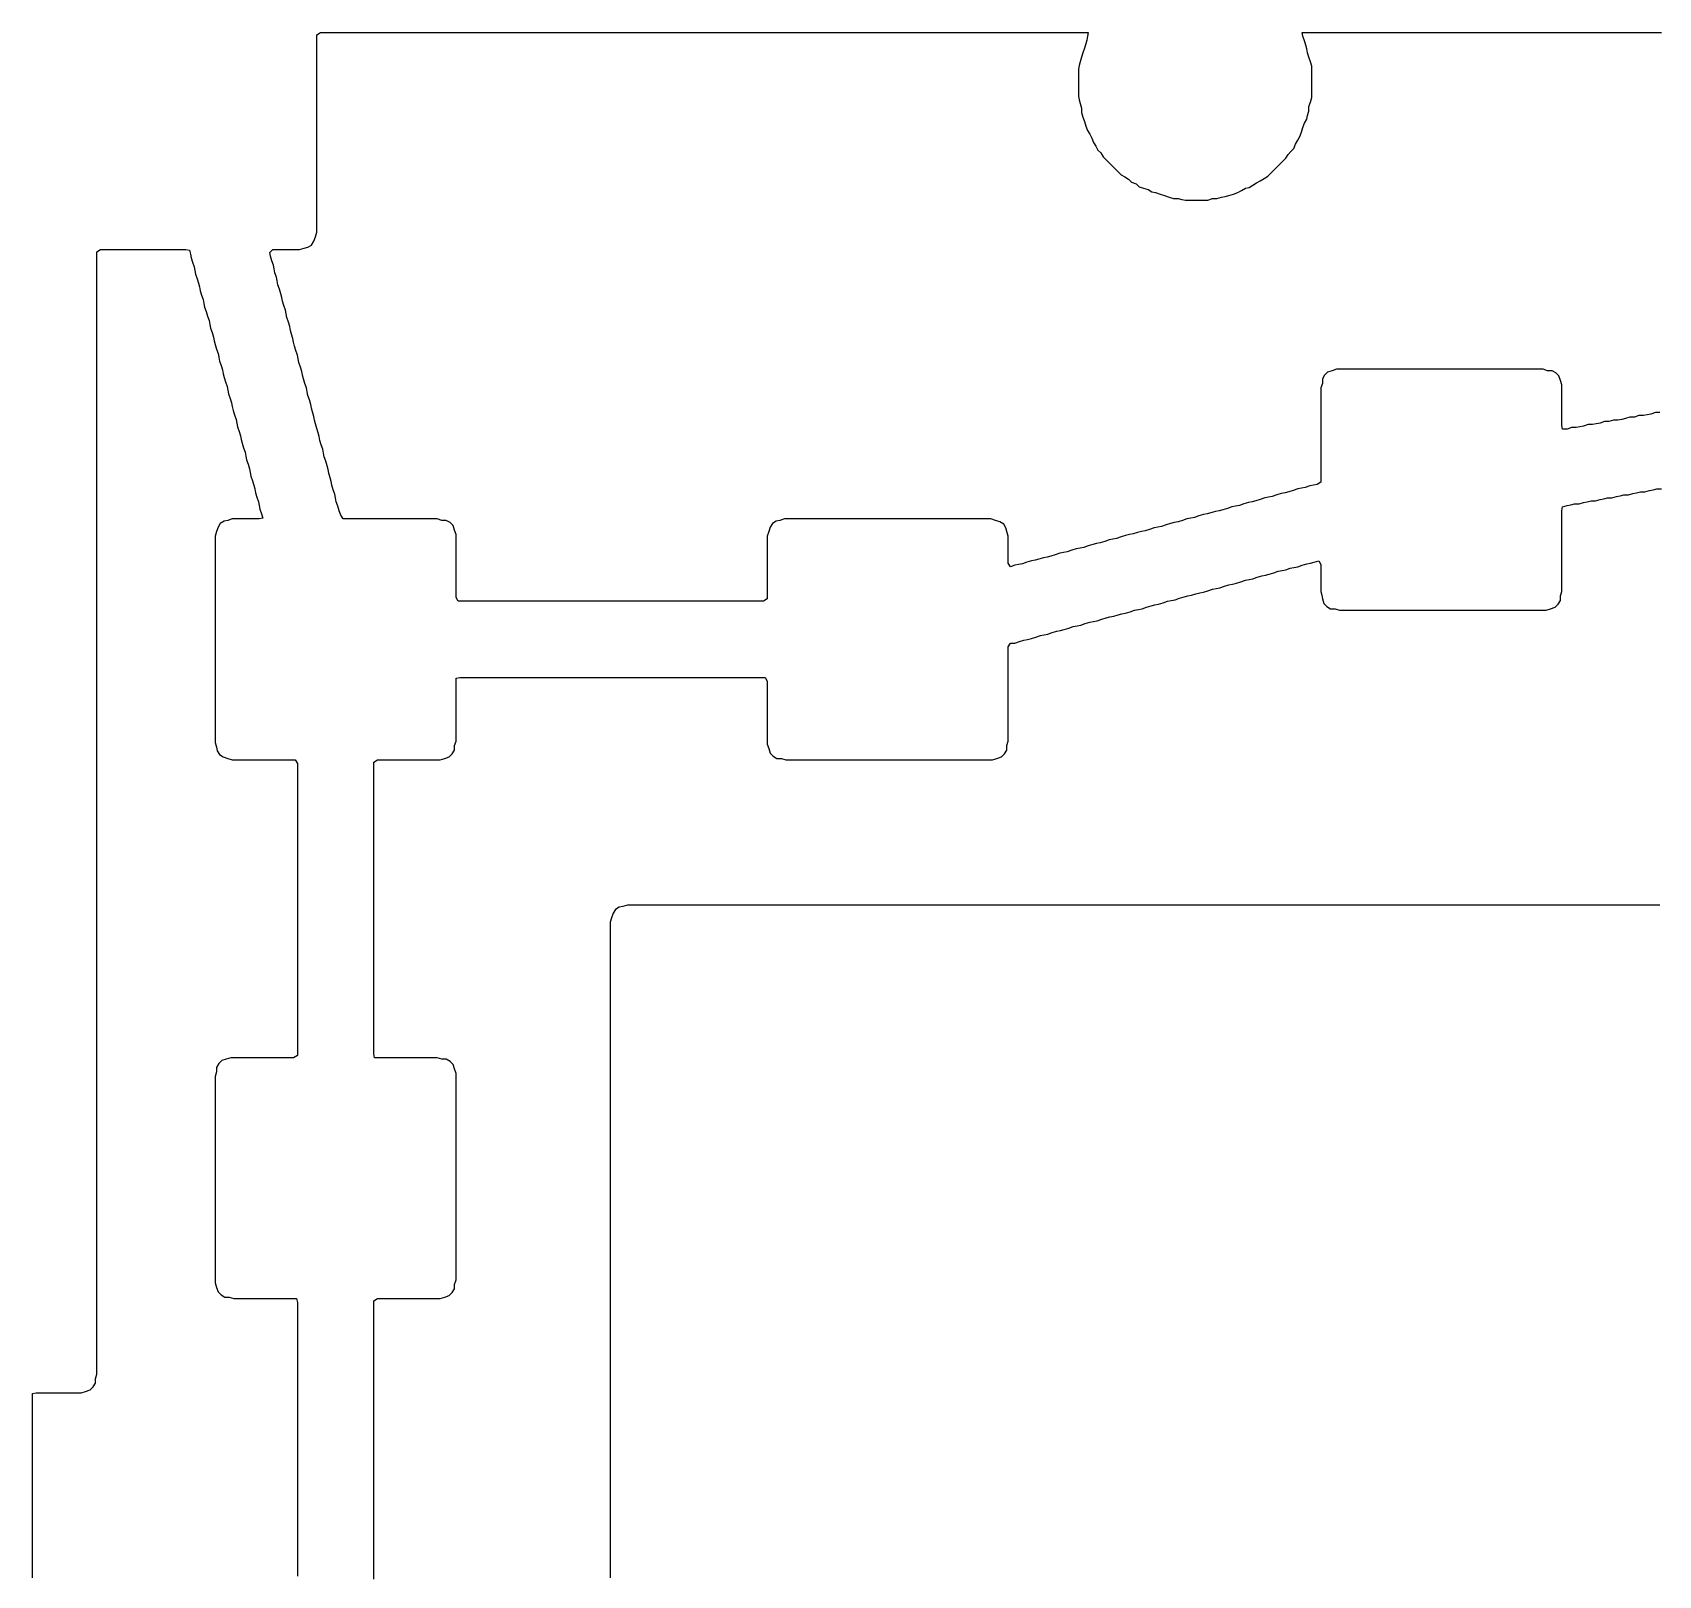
# Model space of a CAD drawing. Header units: metres. Extents: x 1 to 276, y -106 to -1.
# Drawn here: x 1.1 to 55.5, y -54.8 to -3.3 of the extents above; entities that cross this region are included whole.
import ezdxf

# ---------------------------------------------------------------- set-up
doc = ezdxf.new("R2010")
doc.units = ezdxf.units.M

msp = doc.modelspace()

# ---------------------------------------------------------------- linework, layer by layer
at = {"layer": 'PORON'}
for points in [[(55.5, -15.975), (55.35, -15.975), (55.2, -16.025), (55.075, -16.05), (54.95, -16.075), (54.8, -16.075), (54.65, -16.125), (54.5, -16.125), (54.35, -16.175), (54.225, -16.2), (54.1, -16.225), (53.95, -16.225), (53.8, -16.275), (53.65, -16.275), (53.5, -16.325), (53.375, -16.35), (53.25, -16.375), (53.1, -16.375), (52.95, -16.425), (52.825, -16.45), (52.7, -16.475), (52.55, -16.475), (52.4, -16.525), (52.25, -16.525), (52.225, -16.4), (52.225, -16.25), (52.225, -16.1), (52.225, -15.95), (52.225, -15.8), (52.225, -15.65), (52.225, -15.5), (52.225, -15.35), (52.225, -15.2), (52.225, -15.05), (52.175, -14.9), (52.125, -14.75), (52.025, -14.65), (51.9, -14.575), (51.75, -14.575), (51.6, -14.525), (51.45, -14.525), (51.3, -14.525), (51.15, -14.525), (51, -14.525), (50.85, -14.525), (50.7, -14.525), (50.55, -14.525), (50.4, -14.525), (50.25, -14.525), (50.1, -14.525), (49.95, -14.525), (49.8, -14.525), (49.65, -14.525), (49.5, -14.525), (49.35, -14.525), (49.2, -14.525), (49.05, -14.525), (48.9, -14.525), (48.75, -14.525), (48.6, -14.525), (48.45, -14.525), (48.3, -14.525), (48.15, -14.525), (48, -14.525), (47.85, -14.525), (47.7, -14.525), (47.55, -14.525), (47.4, -14.525), (47.25, -14.525), (47.1, -14.525), (46.95, -14.525), (46.8, -14.525), (46.65, -14.525), (46.5, -14.525), (46.35, -14.525), (46.2, -14.525), (46.05, -14.525), (45.9, -14.525), (45.75, -14.525), (45.6, -14.525), (45.45, -14.525), (45.3, -14.525), (45.15, -14.525), (45, -14.525), (44.85, -14.525), (44.7, -14.525), (44.55, -14.575), (44.4, -14.625), (44.3, -14.725), (44.225, -14.85), (44.225, -15), (44.175, -15.15), (44.175, -15.3), (44.175, -15.45), (44.175, -15.6), (44.175, -15.75), (44.175, -15.9), (44.175, -16.05), (44.175, -16.2), (44.175, -16.35), (44.175, -16.5), (44.175, -16.65), (44.175, -16.8), (44.175, -16.95), (44.175, -17.1), (44.175, -17.25), (44.175, -17.4), (44.175, -17.55), (44.175, -17.7), (44.175, -17.85), (44.175, -18), (44.175, -18.15), (44.175, -18.3), (44.05, -18.375), (43.925, -18.4), (43.8, -18.425), (43.65, -18.475), (43.525, -18.5), (43.4, -18.525), (43.25, -18.575), (43.1, -18.625), (42.975, -18.65), (42.85, -18.675), (42.7, -18.725), (42.55, -18.775), (42.425, -18.8), (42.3, -18.825), (42.15, -18.875), (42, -18.925), (41.875, -18.95), (41.75, -18.975), (41.6, -19.025), (41.45, -19.075), (41.325, -19.1), (41.2, -19.125), (41.05, -19.175), (40.9, -19.225), (40.775, -19.25), (40.65, -19.275), (40.5, -19.325), (40.375, -19.35), (40.25, -19.375), (40.1, -19.425), (39.95, -19.475), (39.825, -19.5), (39.7, -19.525), (39.55, -19.575), (39.4, -19.625), (39.275, -19.65), (39.15, -19.675), (39, -19.725), (38.85, -19.775), (38.725, -19.8), (38.6, -19.825), (38.45, -19.875), (38.3, -19.925), (38.175, -19.95), (38.05, -19.975), (37.9, -20.025), (37.775, -20.05), (37.65, -20.075), (37.5, -20.125), (37.35, -20.175), (37.225, -20.2), (37.1, -20.225), (36.95, -20.275), (36.8, -20.325), (36.675, -20.35), (36.55, -20.375), (36.4, -20.425), (36.25, -20.475), (36.125, -20.5), (36, -20.525), (35.85, -20.575), (35.7, -20.625), (35.575, -20.65), (35.45, -20.675), (35.3, -20.725), (35.15, -20.775), (35.025, -20.8), (34.9, -20.825), (34.75, -20.875), (34.625, -20.9), (34.5, -20.925), (34.35, -20.975), (34.2, -21.025), (34.075, -21.05), (33.95, -21.075), (33.8, -21.125), (33.725, -21), (33.725, -20.85), (33.725, -20.7), (33.725, -20.55), (33.725, -20.4), (33.725, -20.25), (33.725, -20.1), (33.675, -19.95), (33.65, -19.825), (33.575, -19.7), (33.45, -19.625), (33.3, -19.575), (33.15, -19.525), (33, -19.525), (32.85, -19.525), (32.7, -19.525), (32.55, -19.525), (32.4, -19.525), (32.25, -19.525), (32.1, -19.525), (31.95, -19.525), (31.8, -19.525), (31.65, -19.525), (31.5, -19.525), (31.35, -19.525), (31.2, -19.525), (31.05, -19.525), (30.9, -19.525), (30.75, -19.525), (30.6, -19.525), (30.45, -19.525), (30.3, -19.525), (30.15, -19.525), (30, -19.525), (29.85, -19.525), (29.7, -19.525), (29.55, -19.525), (29.4, -19.525), (29.25, -19.525), (29.1, -19.525), (28.95, -19.525), (28.8, -19.525), (28.65, -19.525), (28.5, -19.525), (28.35, -19.525), (28.2, -19.525), (28.05, -19.525), (27.9, -19.525), (27.75, -19.525), (27.6, -19.525), (27.45, -19.525), (27.3, -19.525), (27.15, -19.525), (27, -19.525), (26.85, -19.525), (26.7, -19.525), (26.55, -19.525), (26.4, -19.525), (26.25, -19.525), (26.1, -19.575), (25.975, -19.6), (25.85, -19.675), (25.775, -19.8), (25.725, -19.95), (25.675, -20.1), (25.675, -20.25), (25.675, -20.4), (25.675, -20.55), (25.675, -20.7), (25.675, -20.85), (25.675, -21), (25.675, -21.15), (25.675, -21.3), (25.675, -21.45), (25.675, -21.6), (25.675, -21.75), (25.675, -21.9), (25.675, -22.05), (25.675, -22.2), (25.55, -22.275), (25.4, -22.275), (25.25, -22.275), (25.1, -22.275), (24.95, -22.275), (24.8, -22.275), (24.65, -22.275), (24.5, -22.275), (24.35, -22.275), (24.2, -22.275), (24.05, -22.275), (23.9, -22.275), (23.75, -22.275), (23.6, -22.275), (23.45, -22.275), (23.3, -22.275), (23.15, -22.275), (23, -22.275), (22.85, -22.275), (22.7, -22.275), (22.55, -22.275), (22.4, -22.275), (22.25, -22.275), (22.1, -22.275), (21.95, -22.275), (21.8, -22.275), (21.65, -22.275), (21.5, -22.275), (21.35, -22.275), (21.2, -22.275), (21.05, -22.275), (20.9, -22.275), (20.75, -22.275), (20.6, -22.275), (20.45, -22.275), (20.3, -22.275), (20.15, -22.275), (20, -22.275), (19.85, -22.275), (19.7, -22.275), (19.55, -22.275), (19.4, -22.275), (19.25, -22.275), (19.1, -22.275), (18.95, -22.275), (18.8, -22.275), (18.65, -22.275), (18.5, -22.275), (18.35, -22.275), (18.2, -22.275), (18.05, -22.275), (17.9, -22.275), (17.75, -22.275), (17.6, -22.275), (17.45, -22.275), (17.3, -22.275), (17.15, -22.275), (17, -22.275), (16.85, -22.275), (16.7, -22.275), (16.55, -22.275), (16.4, -22.275), (16.25, -22.275), (16.1, -22.275), (15.95, -22.275), (15.8, -22.275), (15.65, -22.275), (15.5, -22.275), (15.35, -22.275), (15.275, -22.15), (15.275, -22), (15.275, -21.85), (15.275, -21.7), (15.275, -21.55), (15.275, -21.4), (15.275, -21.25), (15.275, -21.1), (15.275, -20.95), (15.275, -20.8), (15.275, -20.65), (15.275, -20.5), (15.275, -20.35), (15.275, -20.2), (15.275, -20.05), (15.225, -19.9), (15.175, -19.75), (15.075, -19.65), (14.95, -19.575), (14.8, -19.575), (14.65, -19.525), (14.5, -19.525), (14.35, -19.525), (14.2, -19.525), (14.05, -19.525), (13.9, -19.525), (13.75, -19.525), (13.6, -19.525), (13.45, -19.525), (13.3, -19.525), (13.15, -19.525), (13, -19.525), (12.85, -19.525), (12.7, -19.525), (12.55, -19.525), (12.4, -19.525), (12.25, -19.525), (12.1, -19.525), (11.95, -19.525), (11.8, -19.525), (11.65, -19.525), (11.5, -19.525), (11.425, -19.4), (11.375, -19.25), (11.325, -19.1), (11.275, -18.95), (11.25, -18.825), (11.225, -18.7), (11.175, -18.55), (11.125, -18.4), (11.1, -18.275), (11.075, -18.15), (11.025, -18), (11, -17.875), (10.975, -17.75), (10.925, -17.6), (10.875, -17.45), (10.85, -17.325), (10.825, -17.2), (10.775, -17.05), (10.725, -16.9), (10.7, -16.775), (10.675, -16.65), (10.625, -16.5), (10.575, -16.35), (10.55, -16.225), (10.525, -16.1), (10.475, -15.95), (10.45, -15.825), (10.425, -15.7), (10.375, -15.55), (10.325, -15.4), (10.3, -15.275), (10.275, -15.15), (10.225, -15), (10.175, -14.85), (10.15, -14.725), (10.125, -14.6), (10.075, -14.45), (10.025, -14.3), (10, -14.175), (9.975, -14.05), (9.925, -13.9), (9.875, -13.75), (9.85, -13.625), (9.825, -13.5), (9.775, -13.35), (9.75, -13.225), (9.725, -13.1), (9.675, -12.95), (9.625, -12.8), (9.6, -12.675), (9.575, -12.55), (9.525, -12.4), (9.475, -12.25), (9.45, -12.125), (9.425, -12), (9.375, -11.85), (9.325, -11.7), (9.3, -11.575), (9.275, -11.45), (9.225, -11.3), (9.2, -11.175), (9.175, -11.05), (9.125, -10.9), (9.075, -10.75), (9.05, -10.625), (9.15, -10.525), (9.3, -10.525), (9.45, -10.525), (9.6, -10.525), (9.75, -10.525), (9.9, -10.525), (10.05, -10.525), (10.2, -10.475), (10.325, -10.45), (10.45, -10.375), (10.525, -10.25), (10.575, -10.1), (10.625, -9.95), (10.625, -9.8), (10.625, -9.65), (10.625, -9.5), (10.625, -9.35), (10.625, -9.2), (10.625, -9.05), (10.625, -8.9), (10.625, -8.75), (10.625, -8.6), (10.625, -8.45), (10.625, -8.3), (10.625, -8.15), (10.625, -8), (10.625, -7.85), (10.625, -7.7), (10.625, -7.55), (10.625, -7.4), (10.625, -7.25), (10.625, -7.1), (10.625, -6.95), (10.625, -6.8), (10.625, -6.65), (10.625, -6.5), (10.625, -6.35), (10.625, -6.2), (10.625, -6.05), (10.625, -5.9), (10.625, -5.75), (10.625, -5.6), (10.625, -5.45), (10.625, -5.3), (10.625, -5.15), (10.625, -5), (10.625, -4.85), (10.625, -4.7), (10.625, -4.55), (10.625, -4.4), (10.625, -4.25), (10.625, -4.1), (10.625, -3.95), (10.625, -3.8), (10.625, -3.65), (10.625, -3.5), (10.625, -3.35), (10.75, -3.275), (10.9, -3.275), (11.05, -3.275), (11.2, -3.275), (11.35, -3.275), (11.5, -3.275), (11.65, -3.275), (11.8, -3.275), (11.95, -3.275), (12.1, -3.275), (12.25, -3.275), (12.4, -3.275), (12.55, -3.275), (12.7, -3.275), (12.85, -3.275), (13, -3.275), (13.15, -3.275), (13.3, -3.275), (13.45, -3.275), (13.6, -3.275), (13.75, -3.275), (13.9, -3.275), (14.05, -3.275), (14.2, -3.275), (14.35, -3.275), (14.5, -3.275), (14.65, -3.275), (14.8, -3.275), (14.95, -3.275), (15.1, -3.275), (15.25, -3.275), (15.4, -3.275), (15.55, -3.275), (15.7, -3.275), (15.85, -3.275), (16, -3.275), (16.15, -3.275), (16.3, -3.275), (16.45, -3.275), (16.6, -3.275), (16.75, -3.275), (16.9, -3.275), (17.05, -3.275), (17.2, -3.275), (17.35, -3.275), (17.5, -3.275), (17.65, -3.275), (17.8, -3.275), (17.95, -3.275), (18.1, -3.275), (18.25, -3.275), (18.4, -3.275), (18.55, -3.275), (18.7, -3.275), (18.85, -3.275), (19, -3.275), (19.15, -3.275), (19.3, -3.275), (19.45, -3.275), (19.6, -3.275), (19.75, -3.275), (19.9, -3.275), (20.05, -3.275), (20.2, -3.275), (20.35, -3.275), (20.5, -3.275), (20.65, -3.275), (20.8, -3.275), (20.95, -3.275), (21.1, -3.275), (21.25, -3.275), (21.4, -3.275), (21.55, -3.275), (21.7, -3.275), (21.85, -3.275), (22, -3.275), (22.15, -3.275), (22.3, -3.275), (22.45, -3.275), (22.6, -3.275), (22.75, -3.275), (22.9, -3.275), (23.05, -3.275), (23.2, -3.275), (23.35, -3.275), (23.5, -3.275), (23.65, -3.275), (23.8, -3.275), (23.95, -3.275), (24.1, -3.275), (24.25, -3.275), (24.4, -3.275), (24.55, -3.275), (24.7, -3.275), (24.85, -3.275), (25, -3.275), (25.15, -3.275), (25.3, -3.275), (25.45, -3.275), (25.6, -3.275), (25.75, -3.275), (25.9, -3.275), (26.05, -3.275), (26.2, -3.275), (26.35, -3.275), (26.5, -3.275), (26.65, -3.275), (26.8, -3.275), (26.95, -3.275), (27.1, -3.275), (27.25, -3.275), (27.4, -3.275), (27.55, -3.275), (27.7, -3.275), (27.85, -3.275), (28, -3.275), (28.15, -3.275), (28.3, -3.275), (28.45, -3.275), (28.6, -3.275), (28.75, -3.275), (28.9, -3.275), (29.05, -3.275), (29.2, -3.275), (29.35, -3.275), (29.5, -3.275), (29.65, -3.275), (29.8, -3.275), (29.95, -3.275), (30.1, -3.275), (30.25, -3.275), (30.4, -3.275), (30.55, -3.275), (30.7, -3.275), (30.85, -3.275), (31, -3.275), (31.15, -3.275), (31.3, -3.275), (31.45, -3.275), (31.6, -3.275), (31.75, -3.275), (31.9, -3.275), (32.05, -3.275), (32.2, -3.275), (32.35, -3.275), (32.5, -3.275), (32.65, -3.275), (32.8, -3.275), (32.95, -3.275), (33.1, -3.275), (33.25, -3.275), (33.4, -3.275), (33.55, -3.275), (33.7, -3.275), (33.85, -3.275), (34, -3.275), (34.15, -3.275), (34.3, -3.275), (34.45, -3.275), (34.6, -3.275), (34.75, -3.275), (34.9, -3.275), (35.05, -3.275), (35.2, -3.275), (35.35, -3.275), (35.5, -3.275), (35.65, -3.275), (35.8, -3.275), (35.95, -3.275), (36.1, -3.275), (36.25, -3.275), (36.4, -3.275), (36.375, -3.4), (36.35, -3.525), (36.325, -3.65), (36.275, -3.8), (36.225, -3.95), (36.175, -4.1), (36.125, -4.25), (36.1, -4.375), (36.075, -4.5), (36.075, -4.65), (36.075, -4.8), (36.075, -4.95), (36.075, -5.1), (36.075, -5.25), (36.075, -5.4), (36.1, -5.525), (36.125, -5.65), (36.175, -5.8), (36.175, -5.95), (36.225, -6.1), (36.275, -6.25), (36.325, -6.4), (36.375, -6.55), (36.45, -6.675), (36.525, -6.8), (36.575, -6.95), (36.65, -7.075), (36.725, -7.2), (36.825, -7.3), (36.9, -7.425), (37, -7.525), (37.1, -7.625), (37.2, -7.725), (37.3, -7.825), (37.4, -7.925), (37.5, -8.025), (37.625, -8.1), (37.75, -8.175), (37.85, -8.275), (38, -8.325), (38.1, -8.425), (38.25, -8.475), (38.4, -8.525), (38.525, -8.6), (38.65, -8.625), (38.8, -8.675), (38.95, -8.725), (39.1, -8.775), (39.25, -8.825), (39.4, -8.825), (39.525, -8.85), (39.65, -8.875), (39.8, -8.875), (39.95, -8.875), (40.1, -8.875), (40.25, -8.875), (40.4, -8.875), (40.55, -8.825), (40.7, -8.825), (40.85, -8.775), (40.975, -8.75), (41.1, -8.725), (41.25, -8.675), (41.4, -8.625), (41.525, -8.55), (41.65, -8.475), (41.775, -8.45), (41.9, -8.375), (42.025, -8.3), (42.15, -8.225), (42.275, -8.15), (42.4, -8.075), (42.5, -7.975), (42.6, -7.875), (42.7, -7.775), (42.8, -7.675), (42.9, -7.575), (43, -7.475), (43.075, -7.35), (43.175, -7.25), (43.275, -7.15), (43.325, -7), (43.4, -6.875), (43.475, -6.75), (43.525, -6.6), (43.575, -6.45), (43.625, -6.3), (43.7, -6.175), (43.725, -6.05), (43.775, -5.9), (43.775, -5.75), (43.825, -5.6), (43.875, -5.45), (43.875, -5.3), (43.875, -5.15), (43.875, -5), (43.875, -4.85), (43.875, -4.7), (43.875, -4.55), (43.875, -4.4), (43.825, -4.25), (43.775, -4.1), (43.725, -3.95), (43.7, -3.825), (43.675, -3.7), (43.625, -3.55), (43.575, -3.4), (43.55, -3.275), (43.7, -3.275), (43.85, -3.275), (44, -3.275), (44.15, -3.275), (44.3, -3.275), (44.45, -3.275), (44.6, -3.275), (44.75, -3.275), (44.9, -3.275), (45.05, -3.275), (45.2, -3.275), (45.35, -3.275), (45.5, -3.275), (45.65, -3.275), (45.8, -3.275), (45.95, -3.275), (46.1, -3.275), (46.25, -3.275), (46.4, -3.275), (46.55, -3.275), (46.7, -3.275), (46.85, -3.275), (47, -3.275), (47.15, -3.275), (47.3, -3.275), (47.45, -3.275), (47.6, -3.275), (47.75, -3.275), (47.9, -3.275), (48.05, -3.275), (48.2, -3.275), (48.35, -3.275), (48.5, -3.275), (48.65, -3.275), (48.8, -3.275), (48.95, -3.275), (49.1, -3.275), (49.25, -3.275), (49.4, -3.275), (49.55, -3.275), (49.7, -3.275), (49.85, -3.275), (50, -3.275), (50.15, -3.275), (50.3, -3.275), (50.45, -3.275), (50.6, -3.275), (50.75, -3.275), (50.9, -3.275), (51.05, -3.275), (51.2, -3.275), (51.35, -3.275), (51.5, -3.275), (51.65, -3.275), (51.8, -3.275), (51.95, -3.275), (52.1, -3.275), (52.25, -3.275), (52.4, -3.275), (52.55, -3.275), (52.7, -3.275), (52.85, -3.275), (53, -3.275), (53.15, -3.275), (53.3, -3.275), (53.45, -3.275), (53.6, -3.275), (53.75, -3.275), (53.9, -3.275), (54.05, -3.275), (54.2, -3.275), (54.35, -3.275), (54.5, -3.275), (54.65, -3.275), (54.8, -3.275), (54.95, -3.275), (55.1, -3.275), (55.25, -3.275), (55.4, -3.275), (55.55, -3.275)], [(1.125, -54.9), (1.125, -54.75), (1.125, -54.6), (1.125, -54.45), (1.125, -54.3), (1.125, -54.15), (1.125, -54), (1.125, -53.85), (1.125, -53.7), (1.125, -53.55), (1.125, -53.4), (1.125, -53.25), (1.125, -53.1), (1.125, -52.95), (1.125, -52.8), (1.125, -52.65), (1.125, -52.5), (1.125, -52.35), (1.125, -52.2), (1.125, -52.05), (1.125, -51.9), (1.125, -51.75), (1.125, -51.6), (1.125, -51.45), (1.125, -51.3), (1.125, -51.15), (1.125, -51), (1.125, -50.85), (1.125, -50.7), (1.125, -50.55), (1.125, -50.4), (1.125, -50.25), (1.125, -50.1), (1.125, -49.95), (1.125, -49.8), (1.125, -49.65), (1.125, -49.5), (1.125, -49.35), (1.125, -49.2), (1.125, -49.05), (1.125, -48.9), (1.125, -48.75), (1.25, -48.725), (1.4, -48.725), (1.55, -48.725), (1.7, -48.725), (1.85, -48.725), (2, -48.725), (2.15, -48.725), (2.3, -48.725), (2.45, -48.725), (2.6, -48.725), (2.75, -48.725), (2.9, -48.675), (3.05, -48.625), (3.15, -48.525), (3.225, -48.4), (3.225, -48.25), (3.275, -48.1), (3.275, -47.95), (3.275, -47.8), (3.275, -47.65), (3.275, -47.5), (3.275, -47.35), (3.275, -47.2), (3.275, -47.05), (3.275, -46.9), (3.275, -46.75), (3.275, -46.6), (3.275, -46.45), (3.275, -46.3), (3.275, -46.15), (3.275, -46), (3.275, -45.85), (3.275, -45.7), (3.275, -45.55), (3.275, -45.4), (3.275, -45.25), (3.275, -45.1), (3.275, -44.95), (3.275, -44.8), (3.275, -44.65), (3.275, -44.5), (3.275, -44.35), (3.275, -44.2), (3.275, -44.05), (3.275, -43.9), (3.275, -43.75), (3.275, -43.6), (3.275, -43.45), (3.275, -43.3), (3.275, -43.15), (3.275, -43), (3.275, -42.85), (3.275, -42.7), (3.275, -42.55), (3.275, -42.4), (3.275, -42.25), (3.275, -42.1), (3.275, -41.95), (3.275, -41.8), (3.275, -41.65), (3.275, -41.5), (3.275, -41.35), (3.275, -41.2), (3.275, -41.05), (3.275, -40.9), (3.275, -40.75), (3.275, -40.6), (3.275, -40.45), (3.275, -40.3), (3.275, -40.15), (3.275, -40), (3.275, -39.85), (3.275, -39.7), (3.275, -39.55), (3.275, -39.4), (3.275, -39.25), (3.275, -39.1), (3.275, -38.95), (3.275, -38.8), (3.275, -38.65), (3.275, -38.5), (3.275, -38.35), (3.275, -38.2), (3.275, -38.05), (3.275, -37.9), (3.275, -37.75), (3.275, -37.6), (3.275, -37.45), (3.275, -37.3), (3.275, -37.15), (3.275, -37), (3.275, -36.85), (3.275, -36.7), (3.275, -36.55), (3.275, -36.4), (3.275, -36.25), (3.275, -36.1), (3.275, -35.95), (3.275, -35.8), (3.275, -35.65), (3.275, -35.5), (3.275, -35.35), (3.275, -35.2), (3.275, -35.05), (3.275, -34.9), (3.275, -34.75), (3.275, -34.6), (3.275, -34.45), (3.275, -34.3), (3.275, -34.15), (3.275, -34), (3.275, -33.85), (3.275, -33.7), (3.275, -33.55), (3.275, -33.4), (3.275, -33.25), (3.275, -33.1), (3.275, -32.95), (3.275, -32.8), (3.275, -32.65), (3.275, -32.5), (3.275, -32.35), (3.275, -32.2), (3.275, -32.05), (3.275, -31.9), (3.275, -31.75), (3.275, -31.6), (3.275, -31.45), (3.275, -31.3), (3.275, -31.15), (3.275, -31), (3.275, -30.85), (3.275, -30.7), (3.275, -30.55), (3.275, -30.4), (3.275, -30.25), (3.275, -30.1), (3.275, -29.95), (3.275, -29.8), (3.275, -29.65), (3.275, -29.5), (3.275, -29.35), (3.275, -29.2), (3.275, -29.05), (3.275, -28.9), (3.275, -28.75), (3.275, -28.6), (3.275, -28.45), (3.275, -28.3), (3.275, -28.15), (3.275, -28), (3.275, -27.85), (3.275, -27.7), (3.275, -27.55), (3.275, -27.4), (3.275, -27.25), (3.275, -27.1), (3.275, -26.95), (3.275, -26.8), (3.275, -26.65), (3.275, -26.5), (3.275, -26.35), (3.275, -26.2), (3.275, -26.05), (3.275, -25.9), (3.275, -25.75), (3.275, -25.6), (3.275, -25.45), (3.275, -25.3), (3.275, -25.15), (3.275, -25), (3.275, -24.85), (3.275, -24.7), (3.275, -24.55), (3.275, -24.4), (3.275, -24.25), (3.275, -24.1), (3.275, -23.95), (3.275, -23.8), (3.275, -23.65), (3.275, -23.5), (3.275, -23.35), (3.275, -23.2), (3.275, -23.05), (3.275, -22.9), (3.275, -22.75), (3.275, -22.6), (3.275, -22.45), (3.275, -22.3), (3.275, -22.15), (3.275, -22), (3.275, -21.85), (3.275, -21.7), (3.275, -21.55), (3.275, -21.4), (3.275, -21.25), (3.275, -21.1), (3.275, -20.95), (3.275, -20.8), (3.275, -20.65), (3.275, -20.5), (3.275, -20.35), (3.275, -20.2), (3.275, -20.05), (3.275, -19.9), (3.275, -19.75), (3.275, -19.6), (3.275, -19.45), (3.275, -19.3), (3.275, -19.15), (3.275, -19), (3.275, -18.85), (3.275, -18.7), (3.275, -18.55), (3.275, -18.4), (3.275, -18.25), (3.275, -18.1), (3.275, -17.95), (3.275, -17.8), (3.275, -17.65), (3.275, -17.5), (3.275, -17.35), (3.275, -17.2), (3.275, -17.05), (3.275, -16.9), (3.275, -16.75), (3.275, -16.6), (3.275, -16.45), (3.275, -16.3), (3.275, -16.15), (3.275, -16), (3.275, -15.85), (3.275, -15.7), (3.275, -15.55), (3.275, -15.4), (3.275, -15.25), (3.275, -15.1), (3.275, -14.95), (3.275, -14.8), (3.275, -14.65), (3.275, -14.5), (3.275, -14.35), (3.275, -14.2), (3.275, -14.05), (3.275, -13.9), (3.275, -13.75), (3.275, -13.6), (3.275, -13.45), (3.275, -13.3), (3.275, -13.15), (3.275, -13), (3.275, -12.85), (3.275, -12.7), (3.275, -12.55), (3.275, -12.4), (3.275, -12.25), (3.275, -12.1), (3.275, -11.95), (3.275, -11.8), (3.275, -11.65), (3.275, -11.5), (3.275, -11.35), (3.275, -11.2), (3.275, -11.05), (3.275, -10.9), (3.275, -10.75), (3.275, -10.6), (3.4, -10.525), (3.55, -10.525), (3.7, -10.525), (3.85, -10.525), (4, -10.525), (4.15, -10.525), (4.3, -10.525), (4.45, -10.525), (4.6, -10.525), (4.75, -10.525), (4.9, -10.525), (5.05, -10.525), (5.2, -10.525), (5.35, -10.525), (5.5, -10.525), (5.65, -10.525), (5.8, -10.525), (5.95, -10.525), (6.1, -10.525), (6.25, -10.525), (6.375, -10.55), (6.4, -10.675), (6.425, -10.8), (6.475, -10.95), (6.525, -11.1), (6.55, -11.225), (6.575, -11.35), (6.625, -11.5), (6.675, -11.65), (6.7, -11.775), (6.725, -11.9), (6.775, -12.05), (6.825, -12.2), (6.85, -12.325), (6.875, -12.45), (6.925, -12.6), (6.975, -12.75), (7.025, -12.9), (7.05, -13.025), (7.075, -13.15), (7.125, -13.3), (7.175, -13.45), (7.2, -13.575), (7.225, -13.7), (7.275, -13.85), (7.325, -14), (7.35, -14.125), (7.375, -14.25), (7.425, -14.4), (7.475, -14.55), (7.5, -14.675), (7.525, -14.8), (7.575, -14.95), (7.625, -15.1), (7.65, -15.225), (7.675, -15.35), (7.725, -15.5), (7.775, -15.65), (7.8, -15.775), (7.825, -15.9), (7.875, -16.05), (7.925, -16.2), (7.95, -16.325), (7.975, -16.45), (8.025, -16.6), (8.075, -16.75), (8.1, -16.875), (8.125, -17), (8.175, -17.15), (8.225, -17.3), (8.25, -17.425), (8.275, -17.55), (8.325, -17.7), (8.375, -17.85), (8.4, -17.975), (8.425, -18.1), (8.475, -18.25), (8.525, -18.4), (8.55, -18.525), (8.575, -18.65), (8.625, -18.8), (8.675, -18.95), (8.7, -19.075), (8.725, -19.2), (8.775, -19.35), (8.825, -19.5), (8.7, -19.525), (8.55, -19.525), (8.4, -19.525), (8.25, -19.525), (8.1, -19.525), (7.95, -19.525), (7.8, -19.525), (7.65, -19.575), (7.525, -19.6), (7.4, -19.675), (7.325, -19.8), (7.275, -19.95), (7.225, -20.1), (7.225, -20.25), (7.225, -20.4), (7.225, -20.55), (7.225, -20.7), (7.225, -20.85), (7.225, -21), (7.225, -21.15), (7.225, -21.3), (7.225, -21.45), (7.225, -21.6), (7.225, -21.75), (7.225, -21.9), (7.225, -22.05), (7.225, -22.2), (7.225, -22.35), (7.225, -22.5), (7.225, -22.65), (7.225, -22.8), (7.225, -22.95), (7.225, -23.1), (7.225, -23.25), (7.225, -23.4), (7.225, -23.55), (7.225, -23.7), (7.225, -23.85), (7.225, -24), (7.225, -24.15), (7.225, -24.3), (7.225, -24.45), (7.225, -24.6), (7.225, -24.75), (7.225, -24.9), (7.225, -25.05), (7.225, -25.2), (7.225, -25.35), (7.225, -25.5), (7.225, -25.65), (7.225, -25.8), (7.225, -25.95), (7.225, -26.1), (7.225, -26.25), (7.225, -26.4), (7.225, -26.55), (7.225, -26.7), (7.225, -26.85), (7.225, -27), (7.275, -27.15), (7.3, -27.275), (7.375, -27.4), (7.5, -27.475), (7.65, -27.525), (7.8, -27.575), (7.95, -27.575), (8.1, -27.575), (8.25, -27.575), (8.4, -27.575), (8.55, -27.575), (8.7, -27.575), (8.85, -27.575), (9, -27.575), (9.15, -27.575), (9.3, -27.575), (9.45, -27.575), (9.6, -27.575), (9.75, -27.575), (9.9, -27.575), (9.975, -27.7), (9.975, -27.85), (9.975, -28), (9.975, -28.15), (9.975, -28.3), (9.975, -28.45), (9.975, -28.6), (9.975, -28.75), (9.975, -28.9), (9.975, -29.05), (9.975, -29.2), (9.975, -29.35), (9.975, -29.5), (9.975, -29.65), (9.975, -29.8), (9.975, -29.95), (9.975, -30.1), (9.975, -30.25), (9.975, -30.4), (9.975, -30.55), (9.975, -30.7), (9.975, -30.85), (9.975, -31), (9.975, -31.15), (9.975, -31.3), (9.975, -31.45), (9.975, -31.6), (9.975, -31.75), (9.975, -31.9), (9.975, -32.05), (9.975, -32.2), (9.975, -32.35), (9.975, -32.5), (9.975, -32.65), (9.975, -32.8), (9.975, -32.95), (9.975, -33.1), (9.975, -33.25), (9.975, -33.4), (9.975, -33.55), (9.975, -33.7), (9.975, -33.85), (9.975, -34), (9.975, -34.15), (9.975, -34.3), (9.975, -34.45), (9.975, -34.6), (9.975, -34.75), (9.975, -34.9), (9.975, -35.05), (9.975, -35.2), (9.975, -35.35), (9.975, -35.5), (9.975, -35.65), (9.975, -35.8), (9.975, -35.95), (9.975, -36.1), (9.975, -36.25), (9.975, -36.4), (9.975, -36.55), (9.975, -36.7), (9.975, -36.85), (9.975, -37), (9.975, -37.15), (9.975, -37.3), (9.975, -37.45), (9.85, -37.525), (9.7, -37.525), (9.55, -37.525), (9.4, -37.525), (9.25, -37.525), (9.1, -37.525), (8.95, -37.525), (8.8, -37.525), (8.65, -37.525), (8.5, -37.525), (8.35, -37.525), (8.2, -37.525), (8.05, -37.525), (7.9, -37.525), (7.75, -37.525), (7.6, -37.575), (7.45, -37.625), (7.35, -37.725), (7.275, -37.85), (7.275, -38), (7.225, -38.15), (7.225, -38.3), (7.225, -38.45), (7.225, -38.6), (7.225, -38.75), (7.225, -38.9), (7.225, -39.05), (7.225, -39.2), (7.225, -39.35), (7.225, -39.5), (7.225, -39.65), (7.225, -39.8), (7.225, -39.95), (7.225, -40.1), (7.225, -40.25), (7.225, -40.4), (7.225, -40.55), (7.225, -40.7), (7.225, -40.85), (7.225, -41), (7.225, -41.15), (7.225, -41.3), (7.225, -41.45), (7.225, -41.6), (7.225, -41.75), (7.225, -41.9), (7.225, -42.05), (7.225, -42.2), (7.225, -42.35), (7.225, -42.5), (7.225, -42.65), (7.225, -42.8), (7.225, -42.95), (7.225, -43.1), (7.225, -43.25), (7.225, -43.4), (7.225, -43.55), (7.225, -43.7), (7.225, -43.85), (7.225, -44), (7.225, -44.15), (7.225, -44.3), (7.225, -44.45), (7.225, -44.6), (7.225, -44.75), (7.225, -44.9), (7.225, -45.05), (7.275, -45.2), (7.325, -45.35), (7.425, -45.45), (7.55, -45.525), (7.7, -45.525), (7.85, -45.575), (8, -45.575), (8.15, -45.575), (8.3, -45.575), (8.45, -45.575), (8.6, -45.575), (8.75, -45.575), (8.9, -45.575), (9.05, -45.575), (9.2, -45.575), (9.35, -45.575), (9.5, -45.575), (9.65, -45.575), (9.8, -45.575), (9.95, -45.575), (9.975, -45.7), (9.975, -45.85), (9.975, -46), (9.975, -46.15), (9.975, -46.3), (9.975, -46.45), (9.975, -46.6), (9.975, -46.75), (9.975, -46.9), (9.975, -47.05), (9.975, -47.2), (9.975, -47.35), (9.975, -47.5), (9.975, -47.65), (9.975, -47.8), (9.975, -47.95), (9.975, -48.1), (9.975, -48.25), (9.975, -48.4), (9.975, -48.55), (9.975, -48.7), (9.975, -48.85), (9.975, -49), (9.975, -49.15), (9.975, -49.3), (9.975, -49.45), (9.975, -49.6), (9.975, -49.75), (9.975, -49.9), (9.975, -50.05), (9.975, -50.2), (9.975, -50.35), (9.975, -50.5), (9.975, -50.65), (9.975, -50.8), (9.975, -50.95), (9.975, -51.1), (9.975, -51.25), (9.975, -51.4), (9.975, -51.55), (9.975, -51.7), (9.975, -51.85), (9.975, -52), (9.975, -52.15), (9.975, -52.3), (9.975, -52.45), (9.975, -52.6), (9.975, -52.75), (9.975, -52.9), (9.975, -53.05), (9.975, -53.2), (9.975, -53.35), (9.975, -53.5), (9.975, -53.65), (9.975, -53.8), (9.975, -53.95), (9.975, -54.1), (9.975, -54.25), (9.975, -54.4), (9.975, -54.55), (9.975, -54.7), (9.975, -54.85)], [(12.525, -54.95), (12.525, -54.8), (12.525, -54.65), (12.525, -54.5), (12.525, -54.35), (12.525, -54.2), (12.525, -54.05), (12.525, -53.9), (12.525, -53.75), (12.525, -53.6), (12.525, -53.45), (12.525, -53.3), (12.525, -53.15), (12.525, -53), (12.525, -52.85), (12.525, -52.7), (12.525, -52.55), (12.525, -52.4), (12.525, -52.25), (12.525, -52.1), (12.525, -51.95), (12.525, -51.8), (12.525, -51.65), (12.525, -51.5), (12.525, -51.35), (12.525, -51.2), (12.525, -51.05), (12.525, -50.9), (12.525, -50.75), (12.525, -50.6), (12.525, -50.45), (12.525, -50.3), (12.525, -50.15), (12.525, -50), (12.525, -49.85), (12.525, -49.7), (12.525, -49.55), (12.525, -49.4), (12.525, -49.25), (12.525, -49.1), (12.525, -48.95), (12.525, -48.8), (12.525, -48.65), (12.525, -48.5), (12.525, -48.35), (12.525, -48.2), (12.525, -48.05), (12.525, -47.9), (12.525, -47.75), (12.525, -47.6), (12.525, -47.45), (12.525, -47.3), (12.525, -47.15), (12.525, -47), (12.525, -46.85), (12.525, -46.7), (12.525, -46.55), (12.525, -46.4), (12.525, -46.25), (12.525, -46.1), (12.525, -45.95), (12.525, -45.8), (12.525, -45.65), (12.65, -45.575), (12.8, -45.575), (12.95, -45.575), (13.1, -45.575), (13.25, -45.575), (13.4, -45.575), (13.55, -45.575), (13.7, -45.575), (13.85, -45.575), (14, -45.575), (14.15, -45.575), (14.3, -45.575), (14.45, -45.575), (14.6, -45.575), (14.75, -45.575), (14.9, -45.525), (15.05, -45.475), (15.15, -45.375), (15.225, -45.25), (15.225, -45.1), (15.275, -44.95), (15.275, -44.8), (15.275, -44.65), (15.275, -44.5), (15.275, -44.35), (15.275, -44.2), (15.275, -44.05), (15.275, -43.9), (15.275, -43.75), (15.275, -43.6), (15.275, -43.45), (15.275, -43.3), (15.275, -43.15), (15.275, -43), (15.275, -42.85), (15.275, -42.7), (15.275, -42.55), (15.275, -42.4), (15.275, -42.25), (15.275, -42.1), (15.275, -41.95), (15.275, -41.8), (15.275, -41.65), (15.275, -41.5), (15.275, -41.35), (15.275, -41.2), (15.275, -41.05), (15.275, -40.9), (15.275, -40.75), (15.275, -40.6), (15.275, -40.45), (15.275, -40.3), (15.275, -40.15), (15.275, -40), (15.275, -39.85), (15.275, -39.7), (15.275, -39.55), (15.275, -39.4), (15.275, -39.25), (15.275, -39.1), (15.275, -38.95), (15.275, -38.8), (15.275, -38.65), (15.275, -38.5), (15.275, -38.35), (15.275, -38.2), (15.275, -38.05), (15.225, -37.9), (15.175, -37.75), (15.075, -37.65), (14.95, -37.575), (14.8, -37.575), (14.65, -37.525), (14.5, -37.525), (14.35, -37.525), (14.2, -37.525), (14.05, -37.525), (13.9, -37.525), (13.75, -37.525), (13.6, -37.525), (13.45, -37.525), (13.3, -37.525), (13.15, -37.525), (13, -37.525), (12.85, -37.525), (12.7, -37.525), (12.55, -37.525), (12.525, -37.4), (12.525, -37.25), (12.525, -37.1), (12.525, -36.95), (12.525, -36.8), (12.525, -36.65), (12.525, -36.5), (12.525, -36.35), (12.525, -36.2), (12.525, -36.05), (12.525, -35.9), (12.525, -35.75), (12.525, -35.6), (12.525, -35.45), (12.525, -35.3), (12.525, -35.15), (12.525, -35), (12.525, -34.85), (12.525, -34.7), (12.525, -34.55), (12.525, -34.4), (12.525, -34.25), (12.525, -34.1), (12.525, -33.95), (12.525, -33.8), (12.525, -33.65), (12.525, -33.5), (12.525, -33.35), (12.525, -33.2), (12.525, -33.05), (12.525, -32.9), (12.525, -32.75), (12.525, -32.6), (12.525, -32.45), (12.525, -32.3), (12.525, -32.15), (12.525, -32), (12.525, -31.85), (12.525, -31.7), (12.525, -31.55), (12.525, -31.4), (12.525, -31.25), (12.525, -31.1), (12.525, -30.95), (12.525, -30.8), (12.525, -30.65), (12.525, -30.5), (12.525, -30.35), (12.525, -30.2), (12.525, -30.05), (12.525, -29.9), (12.525, -29.75), (12.525, -29.6), (12.525, -29.45), (12.525, -29.3), (12.525, -29.15), (12.525, -29), (12.525, -28.85), (12.525, -28.7), (12.525, -28.55), (12.525, -28.4), (12.525, -28.25), (12.525, -28.1), (12.525, -27.95), (12.525, -27.8), (12.525, -27.65), (12.65, -27.575), (12.8, -27.575), (12.95, -27.575), (13.1, -27.575), (13.25, -27.575), (13.4, -27.575), (13.55, -27.575), (13.7, -27.575), (13.85, -27.575), (14, -27.575), (14.15, -27.575), (14.3, -27.575), (14.45, -27.575), (14.6, -27.575), (14.75, -27.575), (14.9, -27.525), (15.05, -27.475), (15.15, -27.375), (15.225, -27.25), (15.225, -27.1), (15.275, -26.95), (15.275, -26.8), (15.275, -26.65), (15.275, -26.5), (15.275, -26.35), (15.275, -26.2), (15.275, -26.05), (15.275, -25.9), (15.275, -25.75), (15.275, -25.6), (15.275, -25.45), (15.275, -25.3), (15.275, -25.15), (15.275, -25), (15.275, -24.85), (15.4, -24.825), (15.55, -24.825), (15.7, -24.825), (15.85, -24.825), (16, -24.825), (16.15, -24.825), (16.3, -24.825), (16.45, -24.825), (16.6, -24.825), (16.75, -24.825), (16.9, -24.825), (17.05, -24.825), (17.2, -24.825), (17.35, -24.825), (17.5, -24.825), (17.65, -24.825), (17.8, -24.825), (17.95, -24.825), (18.1, -24.825), (18.25, -24.825), (18.4, -24.825), (18.55, -24.825), (18.7, -24.825), (18.85, -24.825), (19, -24.825), (19.15, -24.825), (19.3, -24.825), (19.45, -24.825), (19.6, -24.825), (19.75, -24.825), (19.9, -24.825), (20.05, -24.825), (20.2, -24.825), (20.35, -24.825), (20.5, -24.825), (20.65, -24.825), (20.8, -24.825), (20.95, -24.825), (21.1, -24.825), (21.25, -24.825), (21.4, -24.825), (21.55, -24.825), (21.7, -24.825), (21.85, -24.825), (22, -24.825), (22.15, -24.825), (22.3, -24.825), (22.45, -24.825), (22.6, -24.825), (22.75, -24.825), (22.9, -24.825), (23.05, -24.825), (23.2, -24.825), (23.35, -24.825), (23.5, -24.825), (23.65, -24.825), (23.8, -24.825), (23.95, -24.825), (24.1, -24.825), (24.25, -24.825), (24.4, -24.825), (24.55, -24.825), (24.7, -24.825), (24.85, -24.825), (25, -24.825), (25.15, -24.825), (25.3, -24.825), (25.45, -24.825), (25.6, -24.825), (25.675, -24.95), (25.675, -25.1), (25.675, -25.25), (25.675, -25.4), (25.675, -25.55), (25.675, -25.7), (25.675, -25.85), (25.675, -26), (25.675, -26.15), (25.675, -26.3), (25.675, -26.45), (25.675, -26.6), (25.675, -26.75), (25.675, -26.9), (25.675, -27.05), (25.725, -27.2), (25.775, -27.35), (25.875, -27.45), (26, -27.525), (26.15, -27.525), (26.3, -27.575), (26.45, -27.575), (26.6, -27.575), (26.75, -27.575), (26.9, -27.575), (27.05, -27.575), (27.2, -27.575), (27.35, -27.575), (27.5, -27.575), (27.65, -27.575), (27.8, -27.575), (27.95, -27.575), (28.1, -27.575), (28.25, -27.575), (28.4, -27.575), (28.55, -27.575), (28.7, -27.575), (28.85, -27.575), (29, -27.575), (29.15, -27.575), (29.3, -27.575), (29.45, -27.575), (29.6, -27.575), (29.75, -27.575), (29.9, -27.575), (30.05, -27.575), (30.2, -27.575), (30.35, -27.575), (30.5, -27.575), (30.65, -27.575), (30.8, -27.575), (30.95, -27.575), (31.1, -27.575), (31.25, -27.575), (31.4, -27.575), (31.55, -27.575), (31.7, -27.575), (31.85, -27.575), (32, -27.575), (32.15, -27.575), (32.3, -27.575), (32.45, -27.575), (32.6, -27.575), (32.75, -27.575), (32.9, -27.575), (33.05, -27.575), (33.2, -27.575), (33.35, -27.525), (33.5, -27.475), (33.6, -27.375), (33.675, -27.25), (33.675, -27.1), (33.725, -26.95), (33.725, -26.8), (33.725, -26.65), (33.725, -26.5), (33.725, -26.35), (33.725, -26.2), (33.725, -26.05), (33.725, -25.9), (33.725, -25.75), (33.725, -25.6), (33.725, -25.45), (33.725, -25.3), (33.725, -25.15), (33.725, -25), (33.725, -24.85), (33.725, -24.7), (33.725, -24.55), (33.725, -24.4), (33.725, -24.25), (33.725, -24.1), (33.725, -23.95), (33.725, -23.8), (33.8, -23.675), (33.95, -23.675), (34.1, -23.625), (34.25, -23.575), (34.375, -23.55), (34.5, -23.525), (34.65, -23.475), (34.8, -23.425), (34.925, -23.4), (35.05, -23.375), (35.2, -23.325), (35.35, -23.275), (35.475, -23.25), (35.6, -23.225), (35.75, -23.175), (35.9, -23.125), (36.025, -23.1), (36.15, -23.075), (36.3, -23.025), (36.45, -22.975), (36.575, -22.95), (36.7, -22.925), (36.85, -22.875), (37, -22.825), (37.125, -22.8), (37.25, -22.775), (37.4, -22.725), (37.525, -22.7), (37.65, -22.675), (37.8, -22.625), (37.95, -22.575), (38.075, -22.55), (38.2, -22.525), (38.35, -22.475), (38.5, -22.425), (38.625, -22.4), (38.75, -22.375), (38.9, -22.325), (39.05, -22.275), (39.175, -22.25), (39.3, -22.225), (39.45, -22.175), (39.6, -22.125), (39.725, -22.1), (39.85, -22.075), (40, -22.025), (40.125, -22), (40.25, -21.975), (40.4, -21.925), (40.55, -21.875), (40.675, -21.85), (40.8, -21.825), (40.95, -21.775), (41.1, -21.725), (41.225, -21.7), (41.35, -21.675), (41.5, -21.625), (41.65, -21.575), (41.775, -21.55), (41.9, -21.525), (42.05, -21.475), (42.2, -21.425), (42.325, -21.4), (42.45, -21.375), (42.6, -21.325), (42.75, -21.275), (42.875, -21.25), (43, -21.225), (43.15, -21.175), (43.275, -21.15), (43.4, -21.125), (43.55, -21.075), (43.7, -21.025), (43.825, -21), (43.95, -20.975), (44.1, -20.925), (44.175, -21.05), (44.175, -21.2), (44.175, -21.35), (44.175, -21.5), (44.175, -21.65), (44.175, -21.8), (44.175, -21.95), (44.2, -22.075), (44.225, -22.2), (44.275, -22.35), (44.375, -22.45), (44.5, -22.525), (44.65, -22.525), (44.8, -22.575), (44.95, -22.575), (45.1, -22.575), (45.25, -22.575), (45.4, -22.575), (45.55, -22.575), (45.7, -22.575), (45.85, -22.575), (46, -22.575), (46.15, -22.575), (46.3, -22.575), (46.45, -22.575), (46.6, -22.575), (46.75, -22.575), (46.9, -22.575), (47.05, -22.575), (47.2, -22.575), (47.35, -22.575), (47.5, -22.575), (47.65, -22.575), (47.8, -22.575), (47.95, -22.575), (48.1, -22.575), (48.25, -22.575), (48.4, -22.575), (48.55, -22.575), (48.7, -22.575), (48.85, -22.575), (49, -22.575), (49.15, -22.575), (49.3, -22.575), (49.45, -22.575), (49.6, -22.575), (49.75, -22.575), (49.9, -22.575), (50.05, -22.575), (50.2, -22.575), (50.35, -22.575), (50.5, -22.575), (50.65, -22.575), (50.8, -22.575), (50.95, -22.575), (51.1, -22.575), (51.25, -22.575), (51.4, -22.575), (51.55, -22.575), (51.7, -22.575), (51.85, -22.525), (52, -22.475), (52.1, -22.375), (52.175, -22.25), (52.175, -22.1), (52.225, -21.95), (52.225, -21.8), (52.225, -21.65), (52.225, -21.5), (52.225, -21.35), (52.225, -21.2), (52.225, -21.05), (52.225, -20.9), (52.225, -20.75), (52.225, -20.6), (52.225, -20.45), (52.225, -20.3), (52.225, -20.15), (52.225, -20), (52.225, -19.85), (52.225, -19.7), (52.225, -19.55), (52.225, -19.4), (52.225, -19.25), (52.25, -19.125), (52.4, -19.075), (52.525, -19.05), (52.65, -19.025), (52.8, -19.025), (52.95, -18.975), (53.075, -18.95), (53.2, -18.925), (53.35, -18.925), (53.5, -18.875), (53.625, -18.85), (53.75, -18.825), (53.9, -18.825), (54.05, -18.775), (54.175, -18.75), (54.3, -18.725), (54.45, -18.725), (54.6, -18.675), (54.725, -18.65), (54.85, -18.625), (55, -18.625), (55.15, -18.575), (55.275, -18.55), (55.4, -18.525), (55.55, -18.525)], [(55.5, -32.425), (55.35, -32.425), (55.2, -32.425), (55.05, -32.425), (54.9, -32.425), (54.75, -32.425), (54.6, -32.425), (54.45, -32.425), (54.3, -32.425), (54.15, -32.425), (54, -32.425), (53.85, -32.425), (53.7, -32.425), (53.55, -32.425), (53.4, -32.425), (53.25, -32.425), (53.1, -32.425), (52.95, -32.425), (52.8, -32.425), (52.65, -32.425), (52.5, -32.425), (52.35, -32.425), (52.2, -32.425), (52.05, -32.425), (51.9, -32.425), (51.75, -32.425), (51.6, -32.425), (51.45, -32.425), (51.3, -32.425), (51.15, -32.425), (51, -32.425), (50.85, -32.425), (50.7, -32.425), (50.55, -32.425), (50.4, -32.425), (50.25, -32.425), (50.1, -32.425), (49.95, -32.425), (49.8, -32.425), (49.65, -32.425), (49.5, -32.425), (49.35, -32.425), (49.2, -32.425), (49.05, -32.425), (48.9, -32.425), (48.75, -32.425), (48.6, -32.425), (48.45, -32.425), (48.3, -32.425), (48.15, -32.425), (48, -32.425), (47.85, -32.425), (47.7, -32.425), (47.55, -32.425), (47.4, -32.425), (47.25, -32.425), (47.1, -32.425), (46.95, -32.425), (46.8, -32.425), (46.65, -32.425), (46.5, -32.425), (46.35, -32.425), (46.2, -32.425), (46.05, -32.425), (45.9, -32.425), (45.75, -32.425), (45.6, -32.425), (45.45, -32.425), (45.3, -32.425), (45.15, -32.425), (45, -32.425), (44.85, -32.425), (44.7, -32.425), (44.55, -32.425), (44.4, -32.425), (44.25, -32.425), (44.1, -32.425), (43.95, -32.425), (43.8, -32.425), (43.65, -32.425), (43.5, -32.425), (43.35, -32.425), (43.2, -32.425), (43.05, -32.425), (42.9, -32.425), (42.75, -32.425), (42.6, -32.425), (42.45, -32.425), (42.3, -32.425), (42.15, -32.425), (42, -32.425), (41.85, -32.425), (41.7, -32.425), (41.55, -32.425), (41.4, -32.425), (41.25, -32.425), (41.1, -32.425), (40.95, -32.425), (40.8, -32.425), (40.65, -32.425), (40.5, -32.425), (40.35, -32.425), (40.2, -32.425), (40.05, -32.425), (39.9, -32.425), (39.75, -32.425), (39.6, -32.425), (39.45, -32.425), (39.3, -32.425), (39.15, -32.425), (39, -32.425), (38.85, -32.425), (38.7, -32.425), (38.55, -32.425), (38.4, -32.425), (38.25, -32.425), (38.1, -32.425), (37.95, -32.425), (37.8, -32.425), (37.65, -32.425), (37.5, -32.425), (37.35, -32.425), (37.2, -32.425), (37.05, -32.425), (36.9, -32.425), (36.75, -32.425), (36.6, -32.425), (36.45, -32.425), (36.3, -32.425), (36.15, -32.425), (36, -32.425), (35.85, -32.425), (35.7, -32.425), (35.55, -32.425), (35.4, -32.425), (35.25, -32.425), (35.1, -32.425), (34.95, -32.425), (34.8, -32.425), (34.65, -32.425), (34.5, -32.425), (34.35, -32.425), (34.2, -32.425), (34.05, -32.425), (33.9, -32.425), (33.75, -32.425), (33.6, -32.425), (33.45, -32.425), (33.3, -32.425), (33.15, -32.425), (33, -32.425), (32.85, -32.425), (32.7, -32.425), (32.55, -32.425), (32.4, -32.425), (32.25, -32.425), (32.1, -32.425), (31.95, -32.425), (31.8, -32.425), (31.65, -32.425), (31.5, -32.425), (31.35, -32.425), (31.2, -32.425), (31.05, -32.425), (30.9, -32.425), (30.75, -32.425), (30.6, -32.425), (30.45, -32.425), (30.3, -32.425), (30.15, -32.425), (30, -32.425), (29.85, -32.425), (29.7, -32.425), (29.55, -32.425), (29.4, -32.425), (29.25, -32.425), (29.1, -32.425), (28.95, -32.425), (28.8, -32.425), (28.65, -32.425), (28.5, -32.425), (28.35, -32.425), (28.2, -32.425), (28.05, -32.425), (27.9, -32.425), (27.75, -32.425), (27.6, -32.425), (27.45, -32.425), (27.3, -32.425), (27.15, -32.425), (27, -32.425), (26.85, -32.425), (26.7, -32.425), (26.55, -32.425), (26.4, -32.425), (26.25, -32.425), (26.1, -32.425), (25.95, -32.425), (25.8, -32.425), (25.65, -32.425), (25.5, -32.425), (25.35, -32.425), (25.2, -32.425), (25.05, -32.425), (24.9, -32.425), (24.75, -32.425), (24.6, -32.425), (24.45, -32.425), (24.3, -32.425), (24.15, -32.425), (24, -32.425), (23.85, -32.425), (23.7, -32.425), (23.55, -32.425), (23.4, -32.425), (23.25, -32.425), (23.1, -32.425), (22.95, -32.425), (22.8, -32.425), (22.65, -32.425), (22.5, -32.425), (22.35, -32.425), (22.2, -32.425), (22.05, -32.425), (21.9, -32.425), (21.75, -32.425), (21.6, -32.425), (21.45, -32.425), (21.3, -32.425), (21.15, -32.425), (21, -32.425), (20.85, -32.475), (20.725, -32.5), (20.6, -32.575), (20.525, -32.7), (20.475, -32.85), (20.425, -33), (20.425, -33.15), (20.425, -33.3), (20.425, -33.45), (20.425, -33.6), (20.425, -33.75), (20.425, -33.9), (20.425, -34.05), (20.425, -34.2), (20.425, -34.35), (20.425, -34.5), (20.425, -34.65), (20.425, -34.8), (20.425, -34.95), (20.425, -35.1), (20.425, -35.25), (20.425, -35.4), (20.425, -35.55), (20.425, -35.7), (20.425, -35.85), (20.425, -36), (20.425, -36.15), (20.425, -36.3), (20.425, -36.45), (20.425, -36.6), (20.425, -36.75), (20.425, -36.9), (20.425, -37.05), (20.425, -37.2), (20.425, -37.35), (20.425, -37.5), (20.425, -37.65), (20.425, -37.8), (20.425, -37.95), (20.425, -38.1), (20.425, -38.25), (20.425, -38.4), (20.425, -38.55), (20.425, -38.7), (20.425, -38.85), (20.425, -39), (20.425, -39.15), (20.425, -39.3), (20.425, -39.45), (20.425, -39.6), (20.425, -39.75), (20.425, -39.9), (20.425, -40.05), (20.425, -40.2), (20.425, -40.35), (20.425, -40.5), (20.425, -40.65), (20.425, -40.8), (20.425, -40.95), (20.425, -41.1), (20.425, -41.25), (20.425, -41.4), (20.425, -41.55), (20.425, -41.7), (20.425, -41.85), (20.425, -42), (20.425, -42.15), (20.425, -42.3), (20.425, -42.45), (20.425, -42.6), (20.425, -42.75), (20.425, -42.9), (20.425, -43.05), (20.425, -43.2), (20.425, -43.35), (20.425, -43.5), (20.425, -43.65), (20.425, -43.8), (20.425, -43.95), (20.425, -44.1), (20.425, -44.25), (20.425, -44.4), (20.425, -44.55), (20.425, -44.7), (20.425, -44.85), (20.425, -45), (20.425, -45.15), (20.425, -45.3), (20.425, -45.45), (20.425, -45.6), (20.425, -45.75), (20.425, -45.9), (20.425, -46.05), (20.425, -46.2), (20.425, -46.35), (20.425, -46.5), (20.425, -46.65), (20.425, -46.8), (20.425, -46.95), (20.425, -47.1), (20.425, -47.25), (20.425, -47.4), (20.425, -47.55), (20.425, -47.7), (20.425, -47.85), (20.425, -48), (20.425, -48.15), (20.425, -48.3), (20.425, -48.45), (20.425, -48.6), (20.425, -48.75), (20.425, -48.9), (20.425, -49.05), (20.425, -49.2), (20.425, -49.35), (20.425, -49.5), (20.425, -49.65), (20.425, -49.8), (20.425, -49.95), (20.425, -50.1), (20.425, -50.25), (20.425, -50.4), (20.425, -50.55), (20.425, -50.7), (20.425, -50.85), (20.425, -51), (20.425, -51.15), (20.425, -51.3), (20.425, -51.45), (20.425, -51.6), (20.425, -51.75), (20.425, -51.9), (20.425, -52.05), (20.425, -52.2), (20.425, -52.35), (20.425, -52.5), (20.425, -52.65), (20.425, -52.8), (20.425, -52.95), (20.425, -53.1), (20.425, -53.25), (20.425, -53.4), (20.425, -53.55), (20.425, -53.7), (20.425, -53.85), (20.425, -54), (20.425, -54.15), (20.425, -54.3), (20.425, -54.45), (20.425, -54.6), (20.425, -54.75), (20.425, -54.9)]]:
    msp.add_lwpolyline(points, dxfattribs=at)

doc.saveas('drawing.dxf')
